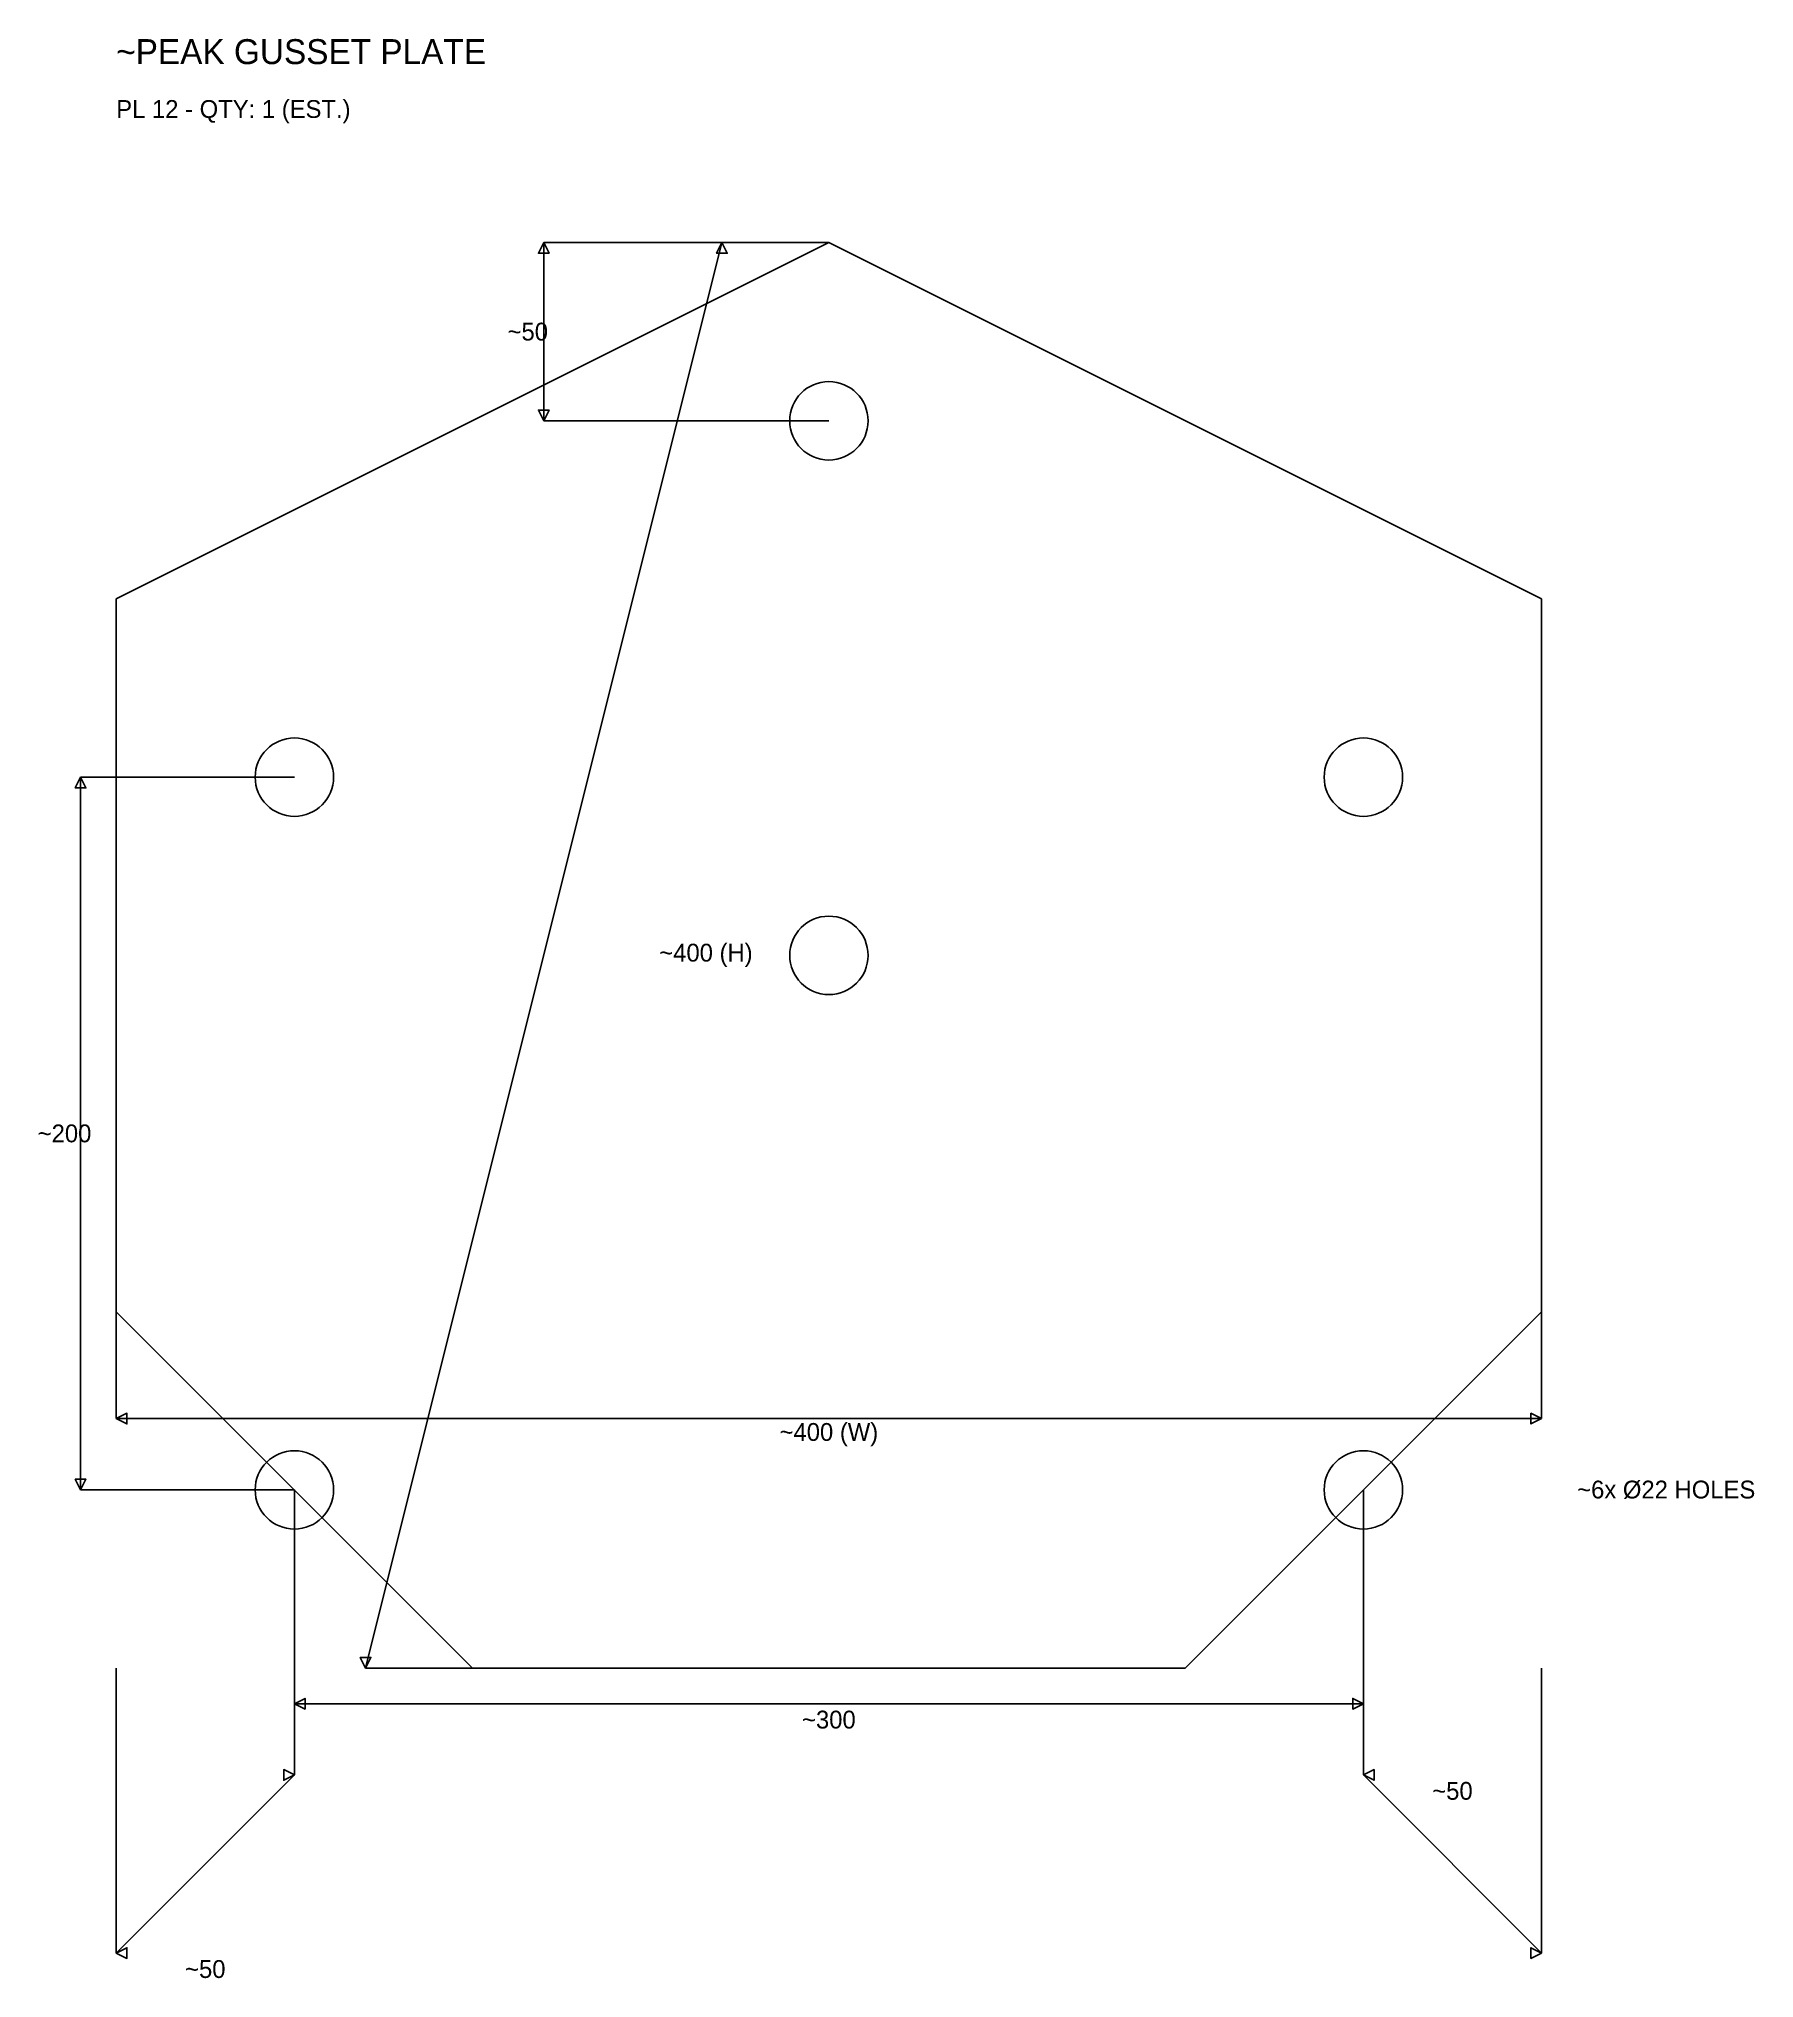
# Model space of a CAD drawing. Header units: millimetres. Extents: x -22 to 460, y -87 to 457.
import ezdxf

# ---------------------------------------------------------------- set-up
doc = ezdxf.new("R2010")
doc.units = ezdxf.units.MM
for name, color, linetype in [('ANNOTATION', 1, 'Continuous'), ('DIMENSION', 3, 'Continuous'), ('GEOMETRY', 7, 'Continuous')]:
    doc.layers.add(name, color=color, linetype=linetype)

msp = doc.modelspace()

# ---------------------------------------------------------------- linework, layer by layer
at = {"layer": 'DIMENSION'}
for p, q in [((170, 400), (70, 0)), ((200, 400), (120, 400)), ((120, 400), (120, 350)), ((200, 400), (170, 400)), ((200, 350), (120, 350)), ((50, 250), (-10, 250)), ((-10, 250), (-10, 50)), ((0, 100), (0, 70)), ((400, 100), (400, 70)), ((0, 70), (400, 70)), ((50, 50), (-10, 50)), ((50, 50), (50, -10)), ((50, 50), (50, -30)), ((350, 50), (350, -10)), ((350, 50), (350, -30)), ((0, 0), (0, -80)), ((100, 0), (70, 0)), ((400, 0), (400, -80)), ((50, -10), (350, -10)), ((0, -80), (50, -30)), ((350, -30), (400, -80))]:
    msp.add_line(p, q, dxfattribs=at)
for points in [[(120, 400), (121.5, 397), (118.5, 397), (120, 400)], [(170, 400), (171.5, 397), (168.5, 397), (170, 400)], [(120, 350), (121.5, 353), (118.5, 353), (120, 350)], [(-10, 250), (-8.5, 247), (-11.5, 247), (-10, 250)], [(0, 70), (3, 71.5), (3, 68.5), (0, 70)], [(400, 70), (397, 71.5), (397, 68.5), (400, 70)], [(-10, 50), (-8.5, 53), (-11.5, 53), (-10, 50)], [(70, 0), (71.5, 3), (68.5, 3), (70, 0)], [(50, -10), (53, -8.5), (53, -11.5), (50, -10)], [(350, -10), (347, -8.5), (347, -11.5), (350, -10)], [(50, -30), (47, -28.5), (47, -31.5), (50, -30)], [(350, -30), (353, -28.5), (353, -31.5), (350, -30)], [(0, -80), (3, -78.5), (3, -81.5), (0, -80)], [(400, -80), (397, -78.5), (397, -81.5), (400, -80)]]:
    msp.add_lwpolyline(points, close=True, dxfattribs=at)
at = {"layer": 'GEOMETRY'}
msp.add_lwpolyline([(0, 100), (100, 0), (300, 0), (400, 100), (400, 300), (200, 400), (0, 300)], close=True, dxfattribs=at)
for centre in [(200, 350), (50, 250), (350, 250), (200, 200), (50, 50), (350, 50)]:
    msp.add_circle(centre, 11, dxfattribs=at)

# ---------------------------------------------------------------- texts
at = {"layer": 'ANNOTATION'}
for s, insert, char_height, attachment_point in [('~PEAK GUSSET PLATE', (0, 450), 7, 7), ('PL 12 - QTY: 1 (EST.)', (0, 440), 5, 1), ('~6x Ø22 HOLES', (410, 50), 5, 4)]:
    msp.add_mtext(s, dxfattribs=dict(at, insert=insert, char_height=char_height, attachment_point=attachment_point))
at = {"layer": 'DIMENSION', "char_height": 5, "attachment_point": 5}
for s, insert in [('~50', (115.5, 375)), ('~400 (H)', (165.5, 200)), ('~200', (-14.5, 150)), ('~400 (W)', (200, 65.5)), ('~300', (200, -14.5)), ('~50', (375, -34.5)), ('~50', (25, -84.5))]:
    msp.add_mtext(s, dxfattribs=dict(at, insert=insert))

doc.saveas('drawing.dxf')
